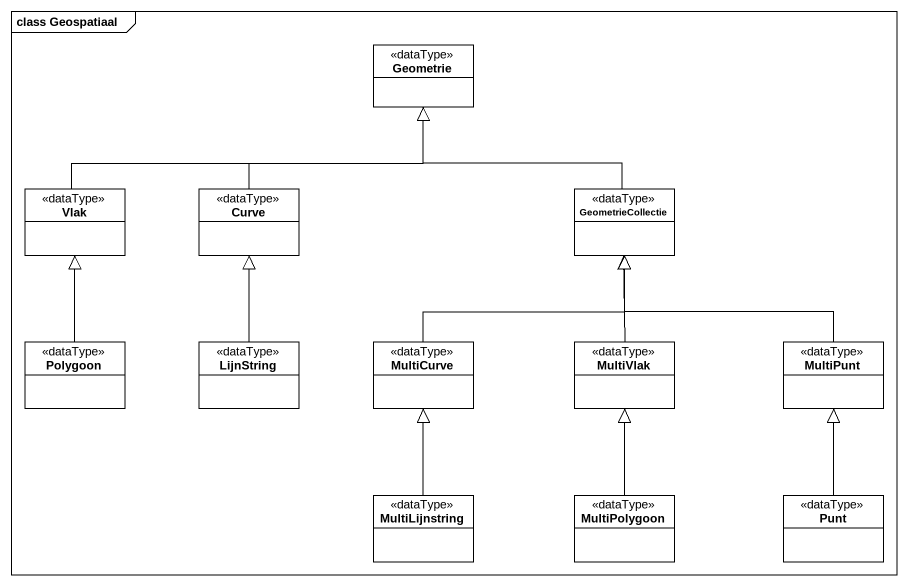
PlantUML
@startuml
mainframe class Geospatiaal
hide circle
hide empty members
class Geometrie <<dataType>>
class Vlak <<dataType>>
class Curve <<dataType>>
class GeometrieCollectie <<dataType>>
class Polygoon <<dataType>>
class LijnString <<dataType>>
class MultiCurve <<dataType>>
class MultiVlak <<dataType>>
class MultiPunt <<dataType>>
class MultiLijnstring <<dataType>>
class MultiPolygoon <<dataType>>
class Punt <<dataType>>
Vlak -right-|> Geometrie
Curve -up-|> Geometrie
GeometrieCollectie -up-|> Geometrie
Polygoon -up-|> Vlak
LijnString -up-|> Curve
MultiCurve -up-|> GeometrieCollectie
MultiVlak -up-|> GeometrieCollectie
MultiPunt -up-|> GeometrieCollectie
MultiLijnstring -up-|> MultiCurve
MultiPolygoon -up-|> MultiVlak
Punt -up-|> MultiPunt
@enduml
